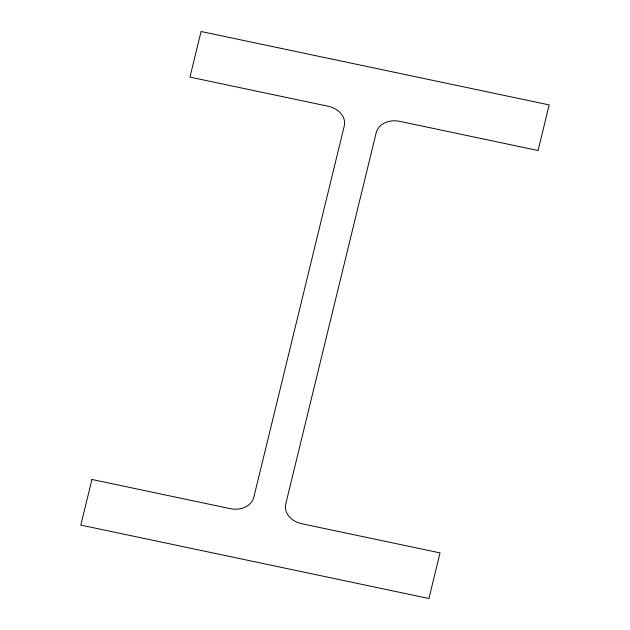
<?xml version="1.0" encoding="UTF-8"?>
<svg xmlns="http://www.w3.org/2000/svg" width="630" height="630" viewBox="0 0 630 630"><rect width="100%" height="100%" fill="white"/><g stroke="black" fill="none" stroke-linecap="round" stroke-linejoin="round"><path stroke-width="0.94" d="M91.933 479.477L80.821 525.089L428.928 598.5L440.039 552.888L301.628 523.703A20.121 16.026 8.8 0 1 285.752 503.961L376.181 132.772A20.121 16.026 8.8 0 1 399.656 121.33L538.067 150.523L549.179 104.911L201.072 31.5L189.961 77.112L328.372 106.297A20.121 16.026 8.8 0 1 344.248 126.039L253.819 497.227A20.121 16.026 8.8 0 1 230.344 508.67L91.933 479.477"/></g></svg>
